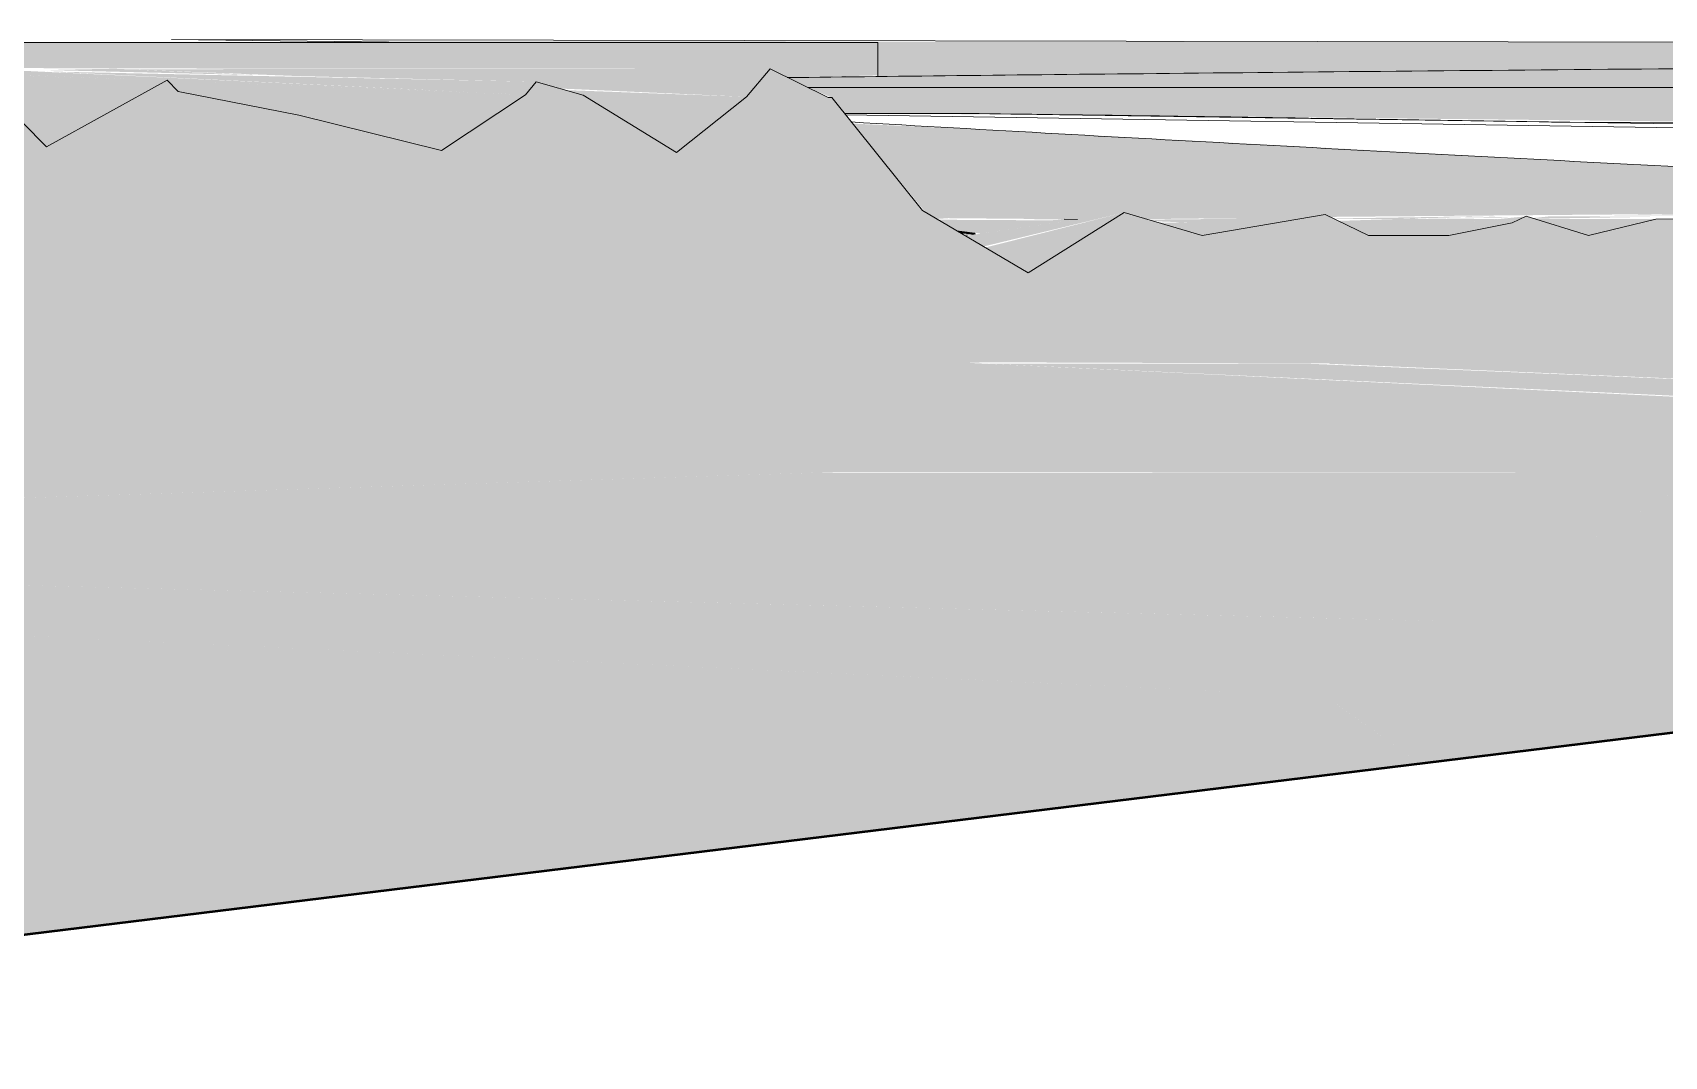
# Model space of a CAD drawing. Header units: metres. Extents: x -4613 to -4328, y -1 to 30.
# Drawn here: x -4525.141 to -4522.957, y 3.817 to 5.188 of the extents above; entities that cross this region are included whole.
import ezdxf

# ---------------------------------------------------------------- set-up
doc = ezdxf.new("R2010")
doc.units = ezdxf.units.M
for name, color, linetype, lineweight in [('A-DETL', 90, 'Continuous', 13), ('A-FLOR', 192, 'Continuous', 5), ('C-TOPO', 7, 'Continuous', 5)]:
    doc.layers.add(name, color=color, linetype=linetype, lineweight=lineweight)

msp = doc.modelspace()

# ---------------------------------------------------------------- hatches: boundary and pattern name
at = {"layer": 'A-FLOR'}
for points in [[(-4524.0098, 5.1295), (-4522.6792, 5.1424), (-4522.5135, 5.1439), (-4522.5135, 5.1751), (-4524.7867, 5.177), (-4524.5566, 5.175), (-4524.0098, 5.175), (-4524.0098, 5.1311)], [(-4522.9456, 5.115), (-4522.9419, 5.115), (-4522.9419, 5.14), (-4524.1299, 5.1281), (-4524.1035, 5.115), (-4523.0606, 5.115)], [(-4522.7344, 5.0671), (-4522.2416, 5.08), (-4522.0432, 5.069), (-4522.0432, 5.115), (-4524.1035, 5.115), (-4524.0714, 5.1013), (-4524.0543, 5.08), (-4523.7605, 5.0784), (-4522.7421, 5.0672)]]:
    msp.add_hatch(color=256, dxfattribs=at).paths.add_polyline_path(points)
h = msp.add_hatch(color=256, dxfattribs=at)
h.paths.add_polyline_path([(-4524.1299, 5.1281), (-4524.0098, 5.1311), (-4524.0098, 5.175), (-4525.7008, 5.175), (-4525.7008, 5.142), (-4524.7847, 5.14), (-4524.1538, 5.14), (-4524.1323, 5.1293)])
h.paths.add_polyline_path([(-4510.9747, 5.1484), (-4510.9747, 5.175), (-4511.6685, 5.1727), (-4510.9781, 5.1485)])
h.paths.add_polyline_path([(-4527.0495, 5.1512), (-4527.0495, 5.175), (-4527.2777, 5.175), (-4527.2777, 5.1532), (-4527.0882, 5.1515)])
h.paths.add_polyline_path([(-4521.568, 5.1525), (-4519.2633, 5.175), (-4521.568, 5.175), (-4521.568, 5.1532)])
h = msp.add_hatch(color=256, dxfattribs=at)
h.paths.add_polyline_path([(-4523.7422, 4.9383), (-4523.6799, 4.9475), (-4523.6496, 4.9386), (-4523.3931, 4.9417), (-4522.8729, 4.9461), (-4522.3291, 4.9539), (-4522.3175, 4.9464), (-4522.025, 4.9564), (-4521.9819, 4.9472), (-4521.8591, 4.9565), (-4522.9456, 5.0092), (-4523.8661, 5.0585), (-4524.0435, 5.0665), (-4523.9458, 4.9475), (-4523.9311, 4.9388), (-4523.9158, 4.9399), (-4523.748, 4.9384)])
h.paths.add_polyline_path([(-4526.336, 5.1321), (-4526.1676, 5.14), (-4525.7073, 5.142), (-4526.3385, 5.1424), (-4526.3385, 5.1327)])
at = {"layer": 'C-TOPO'}
for points in [[(-4526.5342, 4.6205), (-4525.9586, 4.6708), (-4523.8661, 4.7469), (-4523.4059, 4.7453), (-4523.0859, 4.7677), (-4522.9115, 4.779), (-4522.6464, 4.7772), (-4522.3291, 4.808), (-4522.3291, 4.9539), (-4522.9681, 4.9386), (-4523.0585, 4.9168), (-4523.1419, 4.9424), (-4523.1604, 4.9337), (-4523.2452, 4.9168), (-4523.3528, 4.9168), (-4523.4109, 4.945), (-4523.5757, 4.9168), (-4523.6799, 4.9475), (-4523.8086, 4.8666), (-4523.9501, 4.95), (-4524.0714, 5.1013), (-4524.076, 5.1013), (-4524.1538, 5.14), (-4524.1856, 5.1024), (-4524.2793, 5.0279), (-4524.4042, 5.1044), (-4524.467, 5.1225), (-4524.4815, 5.1051), (-4524.594, 5.0307), (-4524.7867, 5.0783), (-4524.9463, 5.1096), (-4524.9609, 5.1248), (-4525.1225, 5.0356), (-4525.2118, 5.1256), (-4525.3132, 5.0376), (-4525.4772, 5.1166), (-4525.4894, 5.1273), (-4525.6511, 5.0405), (-4525.8273, 5.0853), (-4526.0022, 5.1188), (-4526.1797, 5.0925), (-4526.3558, 5.0865), (-4526.5342, 5.1089), (-4526.5342, 4.6493)], [(-4525.1225, 5.0356), (-4524.9609, 5.1248), (-4525.5324, 5.14), (-4525.5106, 5.1344), (-4525.2118, 5.1256), (-4525.1245, 5.0376)], [(-4524.4815, 5.1051), (-4525.2118, 5.14), (-4525.3132, 5.1381), (-4524.5566, 5.1081)], [(-4524.8382, 5.1314), (-4525.0316, 5.14), (-4525.1225, 5.1382), (-4524.9609, 5.1343)], [(-4524.4815, 5.1051), (-4524.467, 5.1225), (-4525.1225, 5.1363), (-4524.5566, 5.1087)], [(-4524.1856, 5.1024), (-4524.1538, 5.14), (-4525.0169, 5.1393), (-4524.7847, 5.1301), (-4524.467, 5.1225), (-4524.4358, 5.1135), (-4524.2306, 5.1044)], [(-4524.2793, 5.0279), (-4524.1856, 5.1024), (-4524.4285, 5.1114), (-4524.4042, 5.1044), (-4524.2839, 5.0307)], [(-4523.8685, 4.9019), (-4523.6799, 4.9475), (-4523.8926, 4.9161)], [(-4523.8086, 4.8666), (-4523.6799, 4.9475), (-4523.8661, 4.9005)], [(-4523.5939, 4.934), (-4523.5074, 4.9392), (-4523.6473, 4.9379), (-4523.636, 4.9357), (-4523.6086, 4.9346)], [(-4523.5757, 4.9168), (-4523.4109, 4.945), (-4523.6272, 4.932)], [(-4523.3876, 4.9337), (-4523.336, 4.9337), (-4523.3193, 4.9386), (-4523.3931, 4.9363)], [(-4523.1604, 4.9337), (-4523.1419, 4.9424), (-4523.228, 4.9337), (-4523.1757, 4.9337)], [(-4523.0524, 4.9435), (-4522.7758, 4.9435), (-4522.876, 4.946), (-4522.9456, 4.945)], [(-4523.8786, 4.9182), (-4523.8793, 4.9202), (-4523.9051, 4.9235), (-4523.898, 4.9193), (-4523.8793, 4.9182)], [(-4523.8856, 4.9172), (-4523.8793, 4.9182), (-4523.8953, 4.9177)], [(-4523.8881, 4.9168), (-4523.8938, 4.9168), (-4523.8926, 4.9161)], [(-4523.3528, 4.9168), (-4523.2452, 4.9168), (-4523.1604, 4.9337), (-4523.3876, 4.9337)], [(-4522.3542, 4.7), (-4522.9391, 4.7786), (-4523.4059, 4.7453), (-4523.4059, 4.7449), (-4522.3602, 4.7003)], [(-4524.0626, 4.6), (-4522.9274, 4.7), (-4523.9128, 4.7473), (-4524.6327, 4.7203), (-4524.0963, 4.6071)], [(-4522.7841, 4.7), (-4522.3542, 4.7), (-4523.4365, 4.7451), (-4523.8661, 4.7451), (-4522.8984, 4.7)], [(-4527.211, 4.5), (-4524.0626, 4.6), (-4524.6327, 4.7203), (-4525.9586, 4.6708), (-4526.6279, 4.5795)], [(-4523.4059, 4.6), (-4522.8984, 4.6), (-4522.9274, 4.7), (-4524.0626, 4.6), (-4523.636, 4.6)], [(-4527.211, 4.5), (-4523.0707, 4.5), (-4522.8984, 4.6), (-4524.0963, 4.5989), (-4526.6279, 4.5185)], [(-4522.4853, 4.5), (-4522.2219, 4.5), (-4521.6329, 4.6), (-4523.0707, 4.5), (-4522.8188, 4.5)], [(-4523.0707, 4.5), (-4521.6329, 4.6), (-4522.8984, 4.6), (-4522.9456, 4.5726)], [(-4523.2405, 4.4), (-4523.0707, 4.5), (-4527.211, 4.5), (-4523.4059, 4.4042)], [(-4523.4059, 4.4), (-4523.2405, 4.4), (-4527.211, 4.5), (-4525.5668, 4.4), (-4523.4117, 4.4)], [(-4522.8188, 4.4), (-4522.2219, 4.5), (-4523.2405, 4.4), (-4522.9456, 4.4)], [(-4523.2405, 4.4), (-4522.2219, 4.5), (-4523.0707, 4.5)], [(-4523.4117, 4.3), (-4523.2405, 4.4), (-4525.5668, 4.4), (-4523.8661, 4.3211)], [(-4523.6207, 4.2), (-4523.4117, 4.3), (-4525.5668, 4.4), (-4523.8262, 4.2211)], [(-4525.3632, 4.1), (-4523.6207, 4.2), (-4525.5668, 4.4), (-4525.4907, 4.2879)], [(-4523.2828, 4.2095), (-4521.8741, 4.3825), (-4522.1203, 4.4), (-4523.4117, 4.3), (-4523.3944, 4.2879)], [(-4523.4117, 4.3), (-4522.1203, 4.4), (-4522.8188, 4.4), (-4523.4059, 4.301)], [(-4523.4117, 4.3), (-4522.8188, 4.4), (-4523.2405, 4.4), (-4523.4059, 4.3034)], [(-4523.3602, 4.2), (-4523.2828, 4.2095), (-4523.4117, 4.3), (-4523.6207, 4.2), (-4523.4059, 4.2)], [(-4524.8851, 4.0128), (-4523.7086, 4.1572), (-4523.6207, 4.2), (-4525.3632, 4.1), (-4525.0169, 4.0368)], [(-4523.7086, 4.1572), (-4523.3602, 4.2), (-4523.6207, 4.2)], [(-4525.427, 3.9462), (-4524.8851, 4.0128), (-4525.3632, 4.1)]]:
    msp.add_hatch(color=256, dxfattribs=at).paths.add_polyline_path(points)
h = msp.add_hatch(color=256, dxfattribs=at)
h.paths.add_polyline_path([(-4524.594, 5.0307), (-4524.4815, 5.1051), (-4524.9601, 5.1241), (-4524.9463, 5.1096), (-4524.7847, 5.0779), (-4524.6138, 5.0356)])
h.paths.add_polyline_path([(-4525.016, 5.1263), (-4525.3622, 5.14), (-4525.3062, 5.134), (-4525.0169, 5.1263)])
h = msp.add_hatch(color=256, dxfattribs=at)
h.paths.add_polyline_path([(-4523.8718, 4.9192), (-4523.7525, 4.9368), (-4523.9294, 4.9378), (-4523.9051, 4.9235), (-4523.8793, 4.9202)])
h.paths.add_polyline_path([(-4523.6272, 4.932), (-4523.596, 4.9338), (-4523.6332, 4.9338)])
h = msp.add_hatch(color=256, dxfattribs=at)
h.paths.add_polyline_path([(-4523.596, 4.9338), (-4523.5939, 4.934), (-4523.636, 4.9346)])
h.paths.add_polyline_path([(-4523.7525, 4.9368), (-4523.7422, 4.9383), (-4523.8086, 4.9378)])
h = msp.add_hatch(color=256, dxfattribs=at)
h.paths.add_polyline_path([(-4523.3193, 4.9386), (-4523.1757, 4.9428), (-4523.3997, 4.9395), (-4523.3931, 4.9388), (-4523.3528, 4.9387)])
h.paths.add_polyline_path([(-4523.5074, 4.9392), (-4523.4718, 4.9413), (-4523.5757, 4.9394)])
h = msp.add_hatch(color=256, dxfattribs=at)
h.paths.add_polyline_path([(-4523.0585, 4.9168), (-4522.9681, 4.9386), (-4523.1293, 4.9386), (-4523.1133, 4.9337)])
h.paths.add_polyline_path([(-4523.336, 4.9337), (-4523.228, 4.9337), (-4523.1798, 4.9386), (-4523.3193, 4.9386)])
h = msp.add_hatch(color=256, dxfattribs=at)
h.paths.add_polyline_path([(-4523.3193, 4.9386), (-4523.1604, 4.9405), (-4523.1757, 4.9412), (-4523.247, 4.9399)])
h.paths.add_polyline_path([(-4523.1312, 4.9391), (-4522.9681, 4.9418), (-4523.1097, 4.9424), (-4523.1337, 4.9399)])

# ---------------------------------------------------------------- linework, layer by layer
at = {"layer": 'A-DETL', "lineweight": 50}
msp.add_line((-4521.3969, 4.4411), (-4526.4757, 3.8175), dxfattribs=at)
at = {"layer": 'A-FLOR'}
for p, q in [((-4524.9553, 5.1791), (-4524.6281, 5.175)), ((-4522.5135, 5.1751), (-4524.9553, 5.1791)), ((-4524.0098, 5.175), (-4525.7008, 5.175)), ((-4524.0098, 5.1295), (-4524.0098, 5.175)), ((-4524.1035, 5.115), (-4520.8114, 5.115)), ((-4523.8887, 5.08), (-4524.0536, 5.08)), ((-4524.0528, 5.0782), (-4520.273, 5.02)), ((-4523.8887, 5.08), (-4520.8204, 5.035)), ((-4523.4296, 5.0737), (-4523.0543, 5.0678)), ((-4523.1081, 5.0686), (-4522.1975, 5.065))]:
    msp.add_line(p, q, dxfattribs=at)
at = {"layer": 'A-FLOR', "flags": 128}
msp.add_lwpolyline([(-4523.1997, 5.1377), (-4518.5229, 5.181), (-4517.8043, 5.1883)], dxfattribs=at)
at = {"layer": 'A-FLOR'}
for points, knots in [([(-4522.9419, 5.14), (-4523.1862, 5.1379), (-4523.6176, 5.1339), (-4523.9775, 5.13), (-4524.131, 5.1281)], [-1, -1, -1, -1, -0.875, -0.7618628, -0.7618628, -0.7618628, -0.7618628]), ([(-4522.9162, 5.0077), (-4523.1095, 5.0175), (-4523.4995, 5.0378), (-4523.8641, 5.0581), (-4524.0459, 5.0687)], [-0.6428571, -0.6428571, -0.6428571, -0.6428571, -0.5, -0.3463651, -0.3463651, -0.3463651, -0.3463651]), ([(-4523.8887, 5.08), (-4523.7338, 5.0782), (-4523.5778, 5.0761), (-4523.4489, 5.074), (-4523.4332, 5.0737)], [-1, -1, -1, -1, -0.5, -0.4285714, -0.4285714, -0.4285714, -0.4285714])]:
    msp.add_open_spline(points, degree=3, knots=knots, dxfattribs=at)
at = {"layer": 'C-TOPO'}
for p, q in [((-4524.1538, 5.14), (-4524.1856, 5.1024)), ((-4524.076, 5.1013), (-4524.1538, 5.14)), ((-4525.1225, 5.0356), (-4525.2118, 5.1256)), ((-4524.9609, 5.1248), (-4525.1225, 5.0356)), ((-4524.9463, 5.1096), (-4524.9609, 5.1248)), ((-4524.467, 5.1225), (-4524.4815, 5.1051)), ((-4524.4042, 5.1044), (-4524.467, 5.1225)), ((-4524.7847, 5.0779), (-4524.9463, 5.1096)), ((-4524.4815, 5.1051), (-4524.594, 5.0307)), ((-4524.2793, 5.0279), (-4524.4042, 5.1044)), ((-4524.1856, 5.1024), (-4524.2793, 5.0279)), ((-4524.0714, 5.1013), (-4524.076, 5.1013)), ((-4523.9501, 4.95), (-4524.0714, 5.1013)), ((-4524.594, 5.0307), (-4524.7847, 5.0779)), ((-4523.8086, 4.8666), (-4523.9501, 4.95)), ((-4523.6799, 4.9475), (-4523.8086, 4.8666)), ((-4523.7424, 4.9383), (-4523.7604, 4.9385)), ((-4523.5757, 4.9168), (-4523.6799, 4.9475)), ((-4523.4109, 4.945), (-4523.5757, 4.9168)), ((-4523.3528, 4.9168), (-4523.4109, 4.945)), ((-4523.1419, 4.9424), (-4523.1604, 4.9337)), ((-4523.0585, 4.9168), (-4523.1419, 4.9424)), ((-4522.9681, 4.9386), (-4523.0585, 4.9168)), ((-4522.8729, 4.9399), (-4522.9681, 4.9386)), ((-4523.2452, 4.9168), (-4523.3528, 4.9168)), ((-4523.1604, 4.9337), (-4523.2452, 4.9168))]:
    msp.add_line(p, q, dxfattribs=at)

doc.saveas('drawing.dxf')
